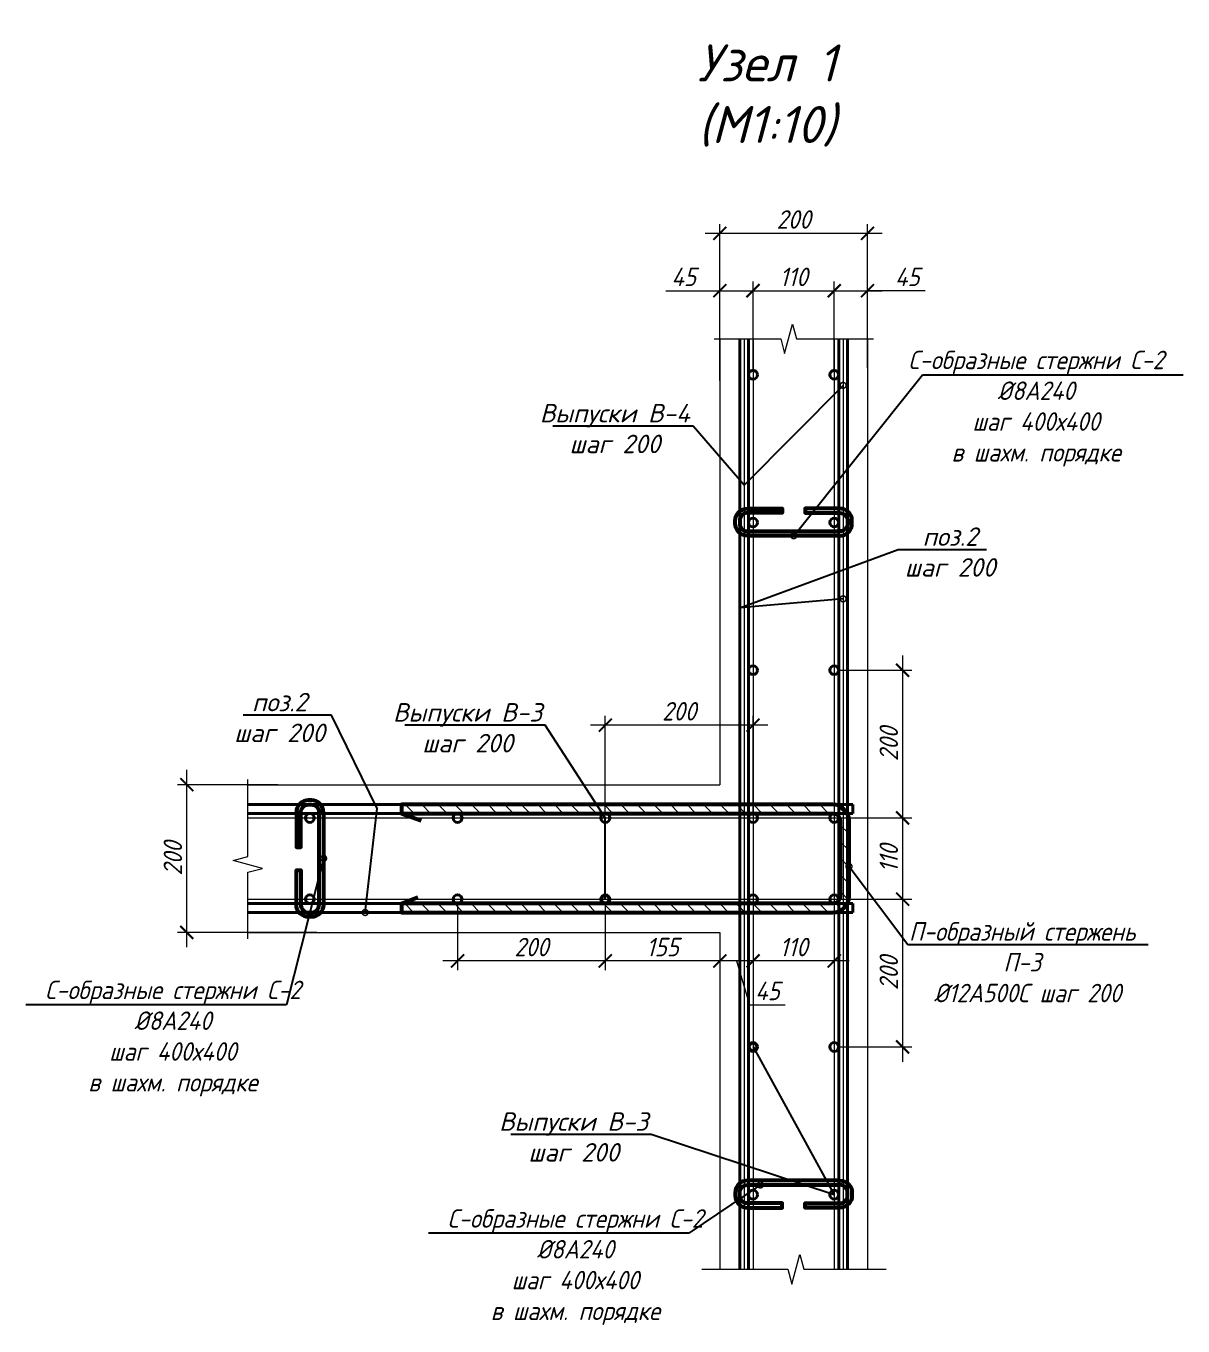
# Model space of a CAD drawing. Header units: millimetres. Extents: x 504091 to 2165846, y 135022 to 442887.
# Drawn here: x 1164931 to 1166498, y 222947 to 224707 of the extents above; entities that cross this region are included whole.
import ezdxf
from ezdxf import colors
from ezdxf.entities.mleader import LeaderData, LeaderLine
from ezdxf.math import Vec2, Vec3

# ---------------------------------------------------------------- set-up
doc = ezdxf.new("R2010")
doc.units = ezdxf.units.MM
doc.layers.get('Defpoints').update_dxf_attribs({"color": 255})
doc.layers.add('!Defpoints', color=255, linetype='Continuous', lineweight=5, plot=False)
doc.layers.add('PDF _Геометрия', color=7, linetype='Continuous')
doc.layers.add('SGRAND', color=7, linetype='Continuous')
for name, color, linetype, lineweight in [('Арматура 12', 26, 'Continuous', 50), ('Монолит тонкий', 204, 'Continuous', 9), ('Размер', 7, 'Continuous', 13), ('Размеры КР', 164, 'Continuous', 9)]:
    doc.layers.add(name, color=color, linetype=linetype, lineweight=lineweight)
doc.styles.add('GOST 2.304_new', font='isocpeur.ttf', dxfattribs={"width": 0.9, "oblique": 15})
doc.dimstyles.new('SPDS 1_10', dxfattribs={"dimscale": 10, "dimtxt": 2.5, "dimasz": 1.77, "dimexe": 1.25, "dimexo": 0.625, "dimtad": 1, "dimdec": 0, "dimrnd": 0.001, "dimtxsty": 'GOST 2.304_new', "dimblk": 'ARCHTICK', "dimcen": 2.5, "dimdle": 2, "dimclrt": 256, "dimadec": 0, "dimazin": 2, "dimtfac": 0.75, "dimtdec": 0, "dimtmove": 1, "dimatfit": 3, "dimfxl": 0, "dimtolj": 1, "dimlwd": 9, "dimlwe": 9, "dimarcsym": 0})

# ---------------------------------------------------------------- blocks, each defined once
blk = doc.blocks.new('_ArchTick')
at = {"color": 0, "linetype": 'ByBlock', "const_width": 0.15}
blk.add_lwpolyline([(-0.5, -0.5), (0.5, 0.5)], dxfattribs=at)
blk = doc.blocks.new('*D2374')
at = {"layer": 'Defpoints', "color": 0, "lineweight": 20, "transparency": 16777216}
for p in [(1165915.6, 224348.5), (1165915.6, 224234.7), (1165870.6, 224220.9)]:
    blk.add_point(p, dxfattribs=at)
at = {"layer": 'Размеры КР', "color": 0, "lineweight": 9, "transparency": 16777216}
for p, q in [((1165870.6, 224227.1), (1165870.6, 224361)), ((1165915.6, 224240.9), (1165915.6, 224361)), ((1165797.4, 224348.5), (1165870.6, 224348.5)), ((1165850.6, 224348.5), (1165935.6, 224348.5))]:
    blk.add_line(p, q, dxfattribs=at)
at = {"layer": 'Размеры КР', "color": 0, "lineweight": 9, "transparency": 16777216, "xscale": 17.7, "yscale": 17.7, "zscale": 17.7, "rotation": 180}
blk.add_blockref('_ArchTick', (1165870.6, 224348.5), dxfattribs=at)
at = {"layer": 'Размеры КР', "color": 0, "lineweight": 9, "transparency": 16777216, "xscale": 17.7, "yscale": 17.7, "zscale": 17.7}
blk.add_blockref('_ArchTick', (1165915.6, 224348.5), dxfattribs=at)
at = {"layer": 'Размеры КР', "lineweight": 20, "transparency": 16777216, "insert": (1165821.7, 224367.2), "char_height": 25, "attachment_point": 5, "style": 'GOST 2.304_new'}
blk.add_mtext('\\A1;45', dxfattribs=at)
blk = doc.blocks.new('*D2375')
at = {"layer": 'Defpoints', "color": 0, "lineweight": 20, "transparency": 16777216}
for p in [(1166025.6, 224348.5), (1165915.6, 224234.7), (1166025.6, 224234.7)]:
    blk.add_point(p, dxfattribs=at)
at = {"layer": 'Размеры КР', "color": 0, "lineweight": 9, "transparency": 16777216}
for p, q in [((1165915.6, 224240.9), (1165915.6, 224361)), ((1166025.6, 224240.9), (1166025.6, 224361)), ((1165895.6, 224348.5), (1166045.6, 224348.5))]:
    blk.add_line(p, q, dxfattribs=at)
at = {"layer": 'Размеры КР', "color": 0, "lineweight": 9, "transparency": 16777216, "xscale": 17.7, "yscale": 17.7, "zscale": 17.7, "rotation": 180}
blk.add_blockref('_ArchTick', (1165915.6, 224348.5), dxfattribs=at)
at = {"layer": 'Размеры КР', "color": 0, "lineweight": 9, "transparency": 16777216, "xscale": 17.7, "yscale": 17.7, "zscale": 17.7}
blk.add_blockref('_ArchTick', (1166025.6, 224348.5), dxfattribs=at)
at = {"layer": 'Размеры КР', "lineweight": 20, "transparency": 16777216, "insert": (1165970.6, 224367.2), "char_height": 25, "attachment_point": 5, "style": 'GOST 2.304_new'}
blk.add_mtext('\\A1;110', dxfattribs=at)
blk = doc.blocks.new('*D2376')
at = {"layer": 'Defpoints', "color": 0, "lineweight": 20, "transparency": 16777216}
for p in [(1166070.6, 224348.5), (1166025.6, 224234.7), (1166070.6, 224237.7)]:
    blk.add_point(p, dxfattribs=at)
at = {"layer": 'Размеры КР', "color": 0, "lineweight": 9, "transparency": 16777216}
for p, q in [((1166025.6, 224240.9), (1166025.6, 224361)), ((1166070.6, 224244), (1166070.6, 224361)), ((1166005.6, 224348.5), (1166090.6, 224348.5)), ((1166148.6, 224348.5), (1166070.6, 224348.5))]:
    blk.add_line(p, q, dxfattribs=at)
at = {"layer": 'Размеры КР', "color": 0, "lineweight": 9, "transparency": 16777216, "xscale": 17.7, "yscale": 17.7, "zscale": 17.7, "rotation": 180}
blk.add_blockref('_ArchTick', (1166025.6, 224348.5), dxfattribs=at)
at = {"layer": 'Размеры КР', "color": 0, "lineweight": 9, "transparency": 16777216, "xscale": 17.7, "yscale": 17.7, "zscale": 17.7}
blk.add_blockref('_ArchTick', (1166070.6, 224348.5), dxfattribs=at)
at = {"layer": 'Размеры КР', "lineweight": 20, "transparency": 16777216, "insert": (1166124.4, 224367.2), "char_height": 25, "attachment_point": 5, "style": 'GOST 2.304_new'}
blk.add_mtext('\\A1;45', dxfattribs=at)
blk = doc.blocks.new('*D2377')
at = {"layer": 'Defpoints', "color": 0, "lineweight": 20, "transparency": 16777216}
for p in [(1166070.6, 224426.2), (1165870.6, 224255.5), (1166070.6, 224239.6)]:
    blk.add_point(p, dxfattribs=at)
at = {"layer": 'Размеры КР', "color": 0, "lineweight": 9, "transparency": 16777216}
for p, q in [((1165850.6, 224426.2), (1166090.6, 224426.2)), ((1165870.6, 224261.7), (1165870.6, 224438.7)), ((1166070.6, 224245.9), (1166070.6, 224438.7))]:
    blk.add_line(p, q, dxfattribs=at)
at = {"layer": 'Размеры КР', "color": 0, "lineweight": 9, "transparency": 16777216, "xscale": 17.7, "yscale": 17.7, "zscale": 17.7, "rotation": 180}
blk.add_blockref('_ArchTick', (1165870.6, 224426.2), dxfattribs=at)
at = {"layer": 'Размеры КР', "color": 0, "lineweight": 9, "transparency": 16777216, "xscale": 17.7, "yscale": 17.7, "zscale": 17.7}
blk.add_blockref('_ArchTick', (1166070.6, 224426.2), dxfattribs=at)
at = {"layer": 'Размеры КР', "lineweight": 20, "transparency": 16777216, "insert": (1165970.6, 224444.9), "char_height": 25, "attachment_point": 5, "style": 'GOST 2.304_new'}
blk.add_mtext('\\A1;200', dxfattribs=at)
blk = doc.blocks.new('*D2378')
at = {"layer": 'Defpoints', "color": 0, "lineweight": 20, "transparency": 16777216}
for p in [(1166025.6, 223834.7), (1166025.6, 223634.7), (1166118.1, 223634.7)]:
    blk.add_point(p, dxfattribs=at)
at = {"layer": 'Размеры КР', "color": 0, "lineweight": 9, "transparency": 16777216}
for p, q in [((1166118.1, 223854.7), (1166118.1, 223614.7)), ((1166031.8, 223834.7), (1166130.6, 223834.7)), ((1166031.8, 223634.7), (1166130.6, 223634.7))]:
    blk.add_line(p, q, dxfattribs=at)
at = {"layer": 'Размеры КР', "color": 0, "lineweight": 9, "transparency": 16777216, "xscale": 17.7, "yscale": 17.7, "zscale": 17.7}
for p, rotation in [((1166118.1, 223834.7), 90), ((1166118.1, 223634.7), 270)]:
    blk.add_blockref('_ArchTick', p, dxfattribs=dict(at, rotation=rotation))
at = {"layer": 'Размеры КР', "lineweight": 20, "transparency": 16777216, "insert": (1166099.4, 223734.7), "char_height": 25, "attachment_point": 5, "rotation": 90, "style": 'GOST 2.304_new'}
blk.add_mtext('\\A1;200', dxfattribs=at)
blk = doc.blocks.new('*D2379')
at = {"layer": 'Defpoints', "color": 0, "lineweight": 20, "transparency": 16777216}
for p in [(1166025.6, 223634.7), (1166025.6, 223524.7), (1166118.1, 223524.7)]:
    blk.add_point(p, dxfattribs=at)
at = {"layer": 'Размеры КР', "color": 0, "lineweight": 9, "transparency": 16777216}
for p, q in [((1166118.1, 223654.7), (1166118.1, 223504.7)), ((1166031.8, 223634.7), (1166130.6, 223634.7)), ((1166031.8, 223524.7), (1166130.6, 223524.7))]:
    blk.add_line(p, q, dxfattribs=at)
at = {"layer": 'Размеры КР', "color": 0, "lineweight": 9, "transparency": 16777216, "xscale": 17.7, "yscale": 17.7, "zscale": 17.7}
for p, rotation in [((1166118.1, 223634.7), 90), ((1166118.1, 223524.7), 270)]:
    blk.add_blockref('_ArchTick', p, dxfattribs=dict(at, rotation=rotation))
at = {"layer": 'Размеры КР', "lineweight": 20, "transparency": 16777216, "insert": (1166099.4, 223579.7), "char_height": 25, "attachment_point": 5, "rotation": 90, "style": 'GOST 2.304_new'}
blk.add_mtext('\\A1;110', dxfattribs=at)
blk = doc.blocks.new('*D2380')
at = {"layer": 'Defpoints', "color": 0, "lineweight": 20, "transparency": 16777216}
for p in [(1166025.6, 223524.7), (1166025.6, 223324.7), (1166118.1, 223324.7)]:
    blk.add_point(p, dxfattribs=at)
at = {"layer": 'Размеры КР', "color": 0, "lineweight": 9, "transparency": 16777216}
for p, q in [((1166118.1, 223544.7), (1166118.1, 223304.7)), ((1166031.8, 223524.7), (1166130.6, 223524.7)), ((1166031.8, 223324.7), (1166130.6, 223324.7))]:
    blk.add_line(p, q, dxfattribs=at)
at = {"layer": 'Размеры КР', "color": 0, "lineweight": 9, "transparency": 16777216, "xscale": 17.7, "yscale": 17.7, "zscale": 17.7}
for p, rotation in [((1166118.1, 223524.7), 90), ((1166118.1, 223324.7), 270)]:
    blk.add_blockref('_ArchTick', p, dxfattribs=dict(at, rotation=rotation))
at = {"layer": 'Размеры КР', "lineweight": 20, "transparency": 16777216, "insert": (1166099.4, 223424.7), "char_height": 25, "attachment_point": 5, "rotation": 90, "style": 'GOST 2.304_new'}
blk.add_mtext('\\A1;200', dxfattribs=at)
blk = doc.blocks.new('*D2381')
at = {"layer": 'Defpoints', "color": 0, "lineweight": 20, "transparency": 16777216}
for p in [(1165915.6, 223524.7), (1166025.6, 223524.7), (1165915.6, 223441.1)]:
    blk.add_point(p, dxfattribs=at)
at = {"layer": 'Размеры КР', "color": 0, "lineweight": 9, "transparency": 16777216}
for p, q in [((1165915.6, 223518.4), (1165915.6, 223428.6)), ((1166025.6, 223518.4), (1166025.6, 223428.6)), ((1166045.6, 223441.1), (1165895.6, 223441.1))]:
    blk.add_line(p, q, dxfattribs=at)
at = {"layer": 'Размеры КР', "color": 0, "lineweight": 9, "transparency": 16777216, "xscale": 17.7, "yscale": 17.7, "zscale": 17.7, "rotation": 180}
blk.add_blockref('_ArchTick', (1165915.6, 223441.1), dxfattribs=at)
at = {"layer": 'Размеры КР', "color": 0, "lineweight": 9, "transparency": 16777216, "xscale": 17.7, "yscale": 17.7, "zscale": 17.7}
blk.add_blockref('_ArchTick', (1166025.6, 223441.1), dxfattribs=at)
at = {"layer": 'Размеры КР', "lineweight": 20, "transparency": 16777216, "insert": (1165970.6, 223459.9), "char_height": 25, "attachment_point": 5, "style": 'GOST 2.304_new'}
blk.add_mtext('\\A1;110', dxfattribs=at)
blk = doc.blocks.new('*D2382')
at = {"layer": 'Defpoints', "color": 0, "lineweight": 20, "transparency": 16777216}
for p in [(1165915.6, 223524.7), (1165870.6, 223479.7), (1165870.6, 223441.1)]:
    blk.add_point(p, dxfattribs=at)
at = {"layer": 'Размеры КР', "color": 0, "lineweight": 9, "transparency": 16777216}
for p, q in [((1165915.6, 223518.4), (1165915.6, 223428.6)), ((1165870.6, 223473.4), (1165870.6, 223428.6)), ((1165935.6, 223441.1), (1165850.6, 223441.1)), ((1165893.1, 223441.1), (1165910.9, 223381.7)), ((1165910.9, 223381.7), (1165959.3, 223381.7))]:
    blk.add_line(p, q, dxfattribs=at)
at = {"layer": 'Размеры КР', "color": 0, "lineweight": 9, "transparency": 16777216, "xscale": 17.7, "yscale": 17.7, "zscale": 17.7, "rotation": 180}
blk.add_blockref('_ArchTick', (1165870.6, 223441.1), dxfattribs=at)
at = {"layer": 'Размеры КР', "color": 0, "lineweight": 9, "transparency": 16777216, "xscale": 17.7, "yscale": 17.7, "zscale": 17.7}
blk.add_blockref('_ArchTick', (1165915.6, 223441.1), dxfattribs=at)
at = {"layer": 'Размеры КР', "lineweight": 20, "transparency": 16777216, "insert": (1165935.1, 223400.5), "char_height": 25, "attachment_point": 5, "style": 'GOST 2.304_new'}
blk.add_mtext('\\A1;45', dxfattribs=at)
blk = doc.blocks.new('*D2383')
at = {"layer": 'Defpoints', "color": 0, "lineweight": 20, "transparency": 16777216}
for p in [(1165715.6, 223524.7), (1165870.6, 223479.7), (1165715.6, 223441.1)]:
    blk.add_point(p, dxfattribs=at)
at = {"layer": 'Размеры КР', "color": 0, "lineweight": 9, "transparency": 16777216}
for p, q in [((1165715.6, 223518.4), (1165715.6, 223428.6)), ((1165870.6, 223473.4), (1165870.6, 223428.6)), ((1165890.6, 223441.1), (1165695.6, 223441.1))]:
    blk.add_line(p, q, dxfattribs=at)
at = {"layer": 'Размеры КР', "color": 0, "lineweight": 9, "transparency": 16777216, "xscale": 17.7, "yscale": 17.7, "zscale": 17.7, "rotation": 180}
blk.add_blockref('_ArchTick', (1165715.6, 223441.1), dxfattribs=at)
at = {"layer": 'Размеры КР', "color": 0, "lineweight": 9, "transparency": 16777216, "xscale": 17.7, "yscale": 17.7, "zscale": 17.7}
blk.add_blockref('_ArchTick', (1165870.6, 223441.1), dxfattribs=at)
at = {"layer": 'Размеры КР', "lineweight": 20, "transparency": 16777216, "insert": (1165793.1, 223459.9), "char_height": 25, "attachment_point": 5, "style": 'GOST 2.304_new'}
blk.add_mtext('\\A1;155', dxfattribs=at)
blk = doc.blocks.new('*D2384')
at = {"layer": 'Defpoints', "color": 0, "lineweight": 20, "transparency": 16777216}
for p in [(1165515.6, 223524.7), (1165715.6, 223524.7), (1165515.6, 223441.1)]:
    blk.add_point(p, dxfattribs=at)
at = {"layer": 'Размеры КР', "color": 0, "lineweight": 9, "transparency": 16777216}
for p, q in [((1165515.6, 223518.4), (1165515.6, 223428.6)), ((1165715.6, 223518.4), (1165715.6, 223428.6)), ((1165735.6, 223441.1), (1165495.6, 223441.1))]:
    blk.add_line(p, q, dxfattribs=at)
at = {"layer": 'Размеры КР', "color": 0, "lineweight": 9, "transparency": 16777216, "xscale": 17.7, "yscale": 17.7, "zscale": 17.7, "rotation": 180}
blk.add_blockref('_ArchTick', (1165515.6, 223441.1), dxfattribs=at)
at = {"layer": 'Размеры КР', "color": 0, "lineweight": 9, "transparency": 16777216, "xscale": 17.7, "yscale": 17.7, "zscale": 17.7}
blk.add_blockref('_ArchTick', (1165715.6, 223441.1), dxfattribs=at)
at = {"layer": 'Размеры КР', "lineweight": 20, "transparency": 16777216, "insert": (1165615.6, 223459.9), "char_height": 25, "attachment_point": 5, "style": 'GOST 2.304_new'}
blk.add_mtext('\\A1;200', dxfattribs=at)
blk = doc.blocks.new('*D2385')
at = {"layer": 'Defpoints', "color": 0, "lineweight": 20, "transparency": 16777216}
for p in [(1165715.6, 223760.3), (1165715.6, 223634.7), (1165915.6, 223634.7)]:
    blk.add_point(p, dxfattribs=at)
at = {"layer": 'Размеры КР', "color": 0, "lineweight": 9, "transparency": 16777216}
for p, q in [((1165935.6, 223760.3), (1165695.6, 223760.3)), ((1165715.6, 223640.9), (1165715.6, 223772.8)), ((1165915.6, 223640.9), (1165915.6, 223772.8))]:
    blk.add_line(p, q, dxfattribs=at)
at = {"layer": 'Размеры КР', "color": 0, "lineweight": 9, "transparency": 16777216, "xscale": 17.7, "yscale": 17.7, "zscale": 17.7, "rotation": 180}
blk.add_blockref('_ArchTick', (1165715.6, 223760.3), dxfattribs=at)
at = {"layer": 'Размеры КР', "color": 0, "lineweight": 9, "transparency": 16777216, "xscale": 17.7, "yscale": 17.7, "zscale": 17.7}
blk.add_blockref('_ArchTick', (1165915.6, 223760.3), dxfattribs=at)
at = {"layer": 'Размеры КР', "lineweight": 20, "transparency": 16777216, "insert": (1165815.6, 223779.1), "char_height": 25, "attachment_point": 5, "style": 'GOST 2.304_new'}
blk.add_mtext('\\A1;200', dxfattribs=at)
blk = doc.blocks.new('_DotSmall')
at = {"color": 0, "linetype": 'ByBlock', "lineweight": 35, "const_width": 0.5}
blk.add_lwpolyline([(-0.0625, 0, 1), (0.0625, 0, 1)], format="xyb", close=True, dxfattribs=at)
blk = doc.blocks.new('*D2373')
at = {"layer": 'Defpoints', "color": 0, "lineweight": 20, "transparency": 16777216}
for p in [(1165148.9, 223679.7), (1165278.7, 223679.7), (1165331.3, 223479.7)]:
    blk.add_point(p, dxfattribs=at)
at = {"layer": 'Размеры КР', "color": 0, "lineweight": 9, "transparency": 16777216}
for p, q in [((1165148.9, 223459.7), (1165148.9, 223699.7)), ((1165272.4, 223679.7), (1165136.4, 223679.7)), ((1165325.1, 223479.7), (1165136.4, 223479.7))]:
    blk.add_line(p, q, dxfattribs=at)
at = {"layer": 'Размеры КР', "color": 0, "lineweight": 9, "transparency": 16777216, "xscale": 17.7, "yscale": 17.7, "zscale": 17.7}
for p, rotation in [((1165148.9, 223679.7), 90), ((1165148.9, 223479.7), 270)]:
    blk.add_blockref('_ArchTick', p, dxfattribs=dict(at, rotation=rotation))
at = {"layer": 'Размеры КР', "lineweight": 20, "transparency": 16777216, "insert": (1165130.1, 223579.7), "char_height": 25, "attachment_point": 5, "rotation": 90, "style": 'GOST 2.304_new'}
blk.add_mtext('\\A1;200', dxfattribs=at)

msp = doc.modelspace()

# ---------------------------------------------------------------- hatches: boundary and pattern name
at = {"layer": 'SGRAND', "lineweight": 20}
h = msp.add_hatch(dxfattribs=at)
h.set_pattern_fill('ANSI31', color=256, scale=5, angle=90)
h.set_pattern_definition([(135, (1404476.866, -678953.125), (-11.22532015, -11.22532015), [])])
edge = h.paths.add_edge_path()
edge.add_arc((1166023.6766, 223528.5865), 9.9, 270, 360, ccw=False)
edge.add_line((1166023.6766, 223518.6865), (1165439.4745, 223518.6865))
edge.add_line((1165439.4745, 223518.6865), (1165439.4745, 223506.6865))
edge.add_line((1165439.4745, 223506.6865), (1166023.6766, 223506.6865))
edge.add_arc((1166023.6766, 223528.5865), 21.9, 270, 360)
edge.add_line((1166045.5766, 223528.5865), (1166045.5766, 223630.8542))
edge.add_arc((1166023.6766, 223630.8542), 21.9, 360, 450)
edge.add_line((1166023.6766, 223652.7542), (1165439.4745, 223652.7542))
edge.add_line((1165439.4745, 223652.7542), (1165439.4745, 223640.7542))
edge.add_line((1165439.4745, 223640.7542), (1166023.6766, 223640.7542))
edge.add_arc((1166023.6766, 223630.8542), 9.9, 360, 450, ccw=False)
edge.add_line((1166033.5766, 223630.8542), (1166033.5766, 223528.5865))

# ---------------------------------------------------------------- linework, layer by layer
at = {"layer": '!Defpoints', "lineweight": 15, "ltscale": 100}
for p, q in [((1165903.5585, 224283.4177), (1165903.5585, 223023.6687)), ((1165915.5585, 224283.4177), (1165915.5585, 223023.6687)), ((1166025.5585, 224283.4177), (1166025.5585, 223023.6687)), ((1166037.5585, 224283.4177), (1166037.5585, 223023.6687)), ((1165231.5537, 223634.6865), (1166050.5585, 223634.6865)), ((1165231.5537, 223524.6865), (1166050.5585, 223524.6865))]:
    msp.add_line(p, q, dxfattribs=at)
at = {"layer": 'PDF _Геометрия', "lineweight": 9}
for points in [[(1165862.8298, 224283.4177), (1165953.1099, 224283.4177), (1165958.3997, 224263.3165), (1165969.1909, 224303.3073), (1165974.4806, 224283.4177), (1166078.5456, 224283.4177)], [(1165231.5537, 223470.9089), (1165231.5537, 223561.189), (1165251.6549, 223566.4788), (1165211.6641, 223577.27), (1165231.5537, 223582.5598), (1165231.5537, 223686.6247)], [(1165846.2685, 223023.6687), (1165962.883, 223023.6687), (1165968.1728, 223003.5675), (1165978.964, 223043.5583), (1165984.2538, 223023.6687), (1166095.876, 223023.6687)]]:
    msp.add_lwpolyline(points, dxfattribs=at)
at = {"layer": 'Арматура 12', "lineweight": 53, "ltscale": 20}
for p, q in [((1165910.0585, 224022.7639), (1166031.5585, 224022.7639)), ((1166031.5585, 224016.7639), (1165910.0585, 224016.7639)), ((1165328.1178, 223519.1865), (1165328.1178, 223640.6865)), ((1165334.1178, 223640.6865), (1165334.1178, 223519.1865)), ((1165439.4745, 223640.7542), (1165466.4698, 223631.248)), ((1165439.4745, 223518.6865), (1165461.9529, 223527.4468)), ((1166031.5585, 223143.8366), (1165910.0585, 223143.8366)), ((1165910.0585, 223137.8366), (1166031.5585, 223137.8366))]:
    msp.add_line(p, q, dxfattribs=at)
for points in [[(1165909.8146, 224016.7639), (1165908.0585, 224016.7639, -0.414213562), (1165891.5585, 224033.2639), (1165891.5585, 224037.1092, -0.414213562), (1165908.0585, 224053.6092), (1165954.9884, 224053.6092), (1165954.9884, 224047.6092), (1165908.0585, 224047.6092, 0.414213562), (1165897.5585, 224037.1092), (1165897.5585, 224033.2639, 0.414213562), (1165908.0585, 224022.7639), (1165909.8146, 224022.7639)], [(1166031.3024, 224016.7639), (1166033.0585, 224016.7639, 0.414213562), (1166049.5585, 224033.2639), (1166049.5585, 224037.1092, 0.414213562), (1166033.0585, 224053.6092), (1165986.1286, 224053.6092), (1165986.1286, 224047.6092), (1166033.0585, 224047.6092, -0.414213562), (1166043.5585, 224037.1092), (1166043.5585, 224033.2639, -0.414213562), (1166033.0585, 224022.7639), (1166031.3024, 224022.7639)], [(1165334.1178, 223640.4303), (1165334.1178, 223642.1865, 0.414213562), (1165317.6178, 223658.6865), (1165313.7725, 223658.6865, 0.414213562), (1165297.2725, 223642.1865), (1165297.2725, 223595.2566), (1165303.2725, 223595.2566), (1165303.2725, 223642.1865, -0.414213562), (1165313.7725, 223652.6865), (1165317.6178, 223652.6865, -0.414213562), (1165328.1178, 223642.1865), (1165328.1178, 223640.4303)], [(1165334.1178, 223518.9426), (1165334.1178, 223517.1865, -0.414213562), (1165317.6178, 223500.6865), (1165313.7725, 223500.6865, -0.414213562), (1165297.2725, 223517.1865), (1165297.2725, 223564.1164), (1165303.2725, 223564.1164), (1165303.2725, 223517.1865, 0.414213562), (1165313.7725, 223506.6865), (1165317.6178, 223506.6865, 0.414213562), (1165328.1178, 223517.1865), (1165328.1178, 223518.9426)], [(1165909.8146, 223143.8366), (1165908.0585, 223143.8366, 0.414213562), (1165891.5585, 223127.3366), (1165891.5585, 223123.4913, 0.414213562), (1165908.0585, 223106.9913), (1165954.9884, 223106.9913), (1165954.9884, 223112.9913), (1165908.0585, 223112.9913, -0.414213562), (1165897.5585, 223123.4913), (1165897.5585, 223127.3366, -0.414213562), (1165908.0585, 223137.8366), (1165909.8146, 223137.8366)], [(1166031.3024, 223143.8366), (1166033.0585, 223143.8366, -0.414213562), (1166049.5585, 223127.3366), (1166049.5585, 223123.4913, -0.414213562), (1166033.0585, 223106.9913), (1165986.1286, 223106.9913), (1165986.1286, 223112.9913), (1166033.0585, 223112.9913, 0.414213562), (1166043.5585, 223123.4913), (1166043.5585, 223127.3366, 0.414213562), (1166033.0585, 223137.8366), (1166031.3024, 223137.8366)]]:
    msp.add_lwpolyline(points, format="xyb", dxfattribs=at)
msp.add_lwpolyline([(1166033.5766, 223528.5865, -0.414213562), (1166023.6766, 223518.6865), (1165439.4745, 223518.6865), (1165439.4745, 223506.6865), (1166023.6766, 223506.6865, 0.414213562), (1166045.5766, 223528.5865), (1166045.5766, 223630.8542, 0.414213562), (1166023.6766, 223652.7542), (1165439.4745, 223652.7542), (1165439.4745, 223640.7542), (1166023.6766, 223640.7542, -0.414213562), (1166033.5766, 223630.8542)], format="xyb", close=True, dxfattribs=at)
at = {"layer": 'Монолит тонкий', "lineweight": 15, "ltscale": 100}
for p, q in [((1165870.5585, 224283.4177), (1165870.5585, 223679.6865)), ((1166070.5585, 224283.4177), (1166070.5585, 223023.6687)), ((1165231.5537, 223679.6865), (1165870.5585, 223679.6865)), ((1165231.5537, 223479.6865), (1165870.5585, 223479.6865)), ((1165870.5585, 223479.6865), (1165870.5585, 223023.6687))]:
    msp.add_line(p, q, dxfattribs=at)
at = {"layer": 'Размеры КР', "lineweight": 40}
for p, q in [((1165897.5585, 224283.4177), (1165897.5585, 223023.6687)), ((1165909.5585, 224283.4177), (1165909.5585, 223023.6687)), ((1166031.5585, 224283.4177), (1166031.5585, 223023.6687)), ((1166043.5585, 224283.4177), (1166043.5585, 223023.6687)), ((1165231.5537, 223652.6865), (1166050.5585, 223652.6865)), ((1166050.5585, 223640.6865), (1166050.5585, 223652.6865)), ((1165231.5537, 223640.6865), (1166050.5585, 223640.6865)), ((1165231.5537, 223518.6865), (1166050.5585, 223518.6865)), ((1166050.5585, 223506.6865), (1166050.5585, 223518.6865)), ((1165231.5537, 223506.6865), (1166050.5585, 223506.6865))]:
    msp.add_line(p, q, dxfattribs=at)
for centre in [(1165915.5585, 224234.6865), (1166025.5585, 224234.6865), (1165915.5585, 224034.6865), (1166025.5585, 224034.6865), (1165915.5585, 223834.6865), (1166025.5585, 223834.6865), (1165315.5585, 223634.6865), (1165515.5585, 223634.6865), (1165715.5585, 223634.6865), (1165915.5585, 223634.6865), (1166025.5585, 223634.6865), (1165315.5585, 223524.6865), (1165515.5585, 223524.6865), (1165715.5585, 223524.6865), (1165915.5585, 223524.6865), (1166025.5585, 223524.6865), (1165915.5585, 223324.6865), (1166025.5585, 223324.6865), (1165915.5585, 223124.6865), (1166025.5585, 223124.6865)]:
    msp.add_circle(centre, 6, dxfattribs=at)

# ---------------------------------------------------------------- texts
at = {"layer": 'Размер', "ltscale": 20, "insert": (1165934.4525, 224681.8226), "char_height": 50, "width": 511.854399, "attachment_point": 2, "style": 'GOST 2.304_new', "bg_fill": 2}
msp.add_mtext('\\A1;{\\W1;Узел 1\\P(М1:10)}', dxfattribs=at)

# ---------------------------------------------------------------- dimensions: what is measured, and where the dimension line sits
at = {"layer": 'Размеры КР', "lineweight": 20}
for base, p1, p2, picture, middle in [((1166070.5585, 224426.164), (1165870.5585, 224255.4961), (1166070.5585, 224239.6457), '*D2377', (1165970.5585, 224444.914)), ((1166025.5585, 224348.4799), (1165915.5585, 224234.6865), (1166025.5585, 224234.6865), '*D2375', (1165970.5585, 224367.2299)), ((1165715.5585, 223760.3459), (1165915.5585, 223634.6865), (1165715.5585, 223634.6865), '*D2385', (1165815.5585, 223779.0959)), ((1165515.5585, 223441.1241), (1165715.5585, 223524.6865), (1165515.5585, 223524.6865), '*D2384', (1165615.5585, 223459.8741)), ((1165715.5585, 223441.1241), (1165870.5585, 223479.6865), (1165715.5585, 223524.6865), '*D2383', (1165793.0585, 223459.8741)), ((1165870.5585, 223441.1241), (1165915.5585, 223524.6865), (1165870.5585, 223479.6865), '*D2382', (1165917.121, 223400.4991)), ((1165915.5585, 223441.1241), (1166025.5585, 223524.6865), (1165915.5585, 223524.6865), '*D2381', (1165970.5585, 223459.8741))]:
    dim = msp.add_linear_dim(base=base, p1=p1, p2=p2, dimstyle='SPDS 1_10', dxfattribs=at)
    dim.commit()
    dim.dimension.update_dxf_attribs({"geometry": picture, "text_midpoint": middle})
for base, p1, p2, picture, middle in [((1165915.5585, 224348.4799), (1165870.5585, 224220.8562), (1165915.5585, 224234.6865), '*D2374', (1165821.6611, 224320.5424)), ((1166070.5585, 224348.4799), (1166025.5585, 224234.6865), (1166070.5585, 224237.7023), '*D2376', (1166124.3981, 224337.3292))]:
    dim = msp.add_linear_dim(base=base, p1=p1, p2=p2, dimstyle='SPDS 1_10', dxfattribs=at)
    dim.commit()
    dim.dimension.update_dxf_attribs({"geometry": picture, "text_midpoint": middle, "dimtype": 160})
for base, p1, p2, picture, middle in [((1166118.137, 223634.6865), (1166025.5585, 223834.6865), (1166025.5585, 223634.6865), '*D2378', (1166099.387, 223734.6865)), ((1165148.8859, 223679.6865), (1165331.343, 223479.6865), (1165278.69, 223679.6865), '*D2373', (1165130.1359, 223579.6865)), ((1166118.137, 223524.6865), (1166025.5585, 223634.6865), (1166025.5585, 223524.6865), '*D2379', (1166099.387, 223579.6865)), ((1166118.137, 223324.6865), (1166025.5585, 223524.6865), (1166025.5585, 223324.6865), '*D2380', (1166099.387, 223424.6865))]:
    dim = msp.add_linear_dim(base=base, p1=p1, p2=p2, angle=90, dimstyle='SPDS 1_10', dxfattribs=at)
    dim.commit()
    dim.dimension.update_dxf_attribs({"geometry": picture, "text_midpoint": middle})

# ---------------------------------------------------------------- leaders
at = {"layer": 'Размер', "ltscale": 20}
ml = msp.add_multileader_mtext('Standard', dxfattribs=at)
ml.set_content('\\A1;С-образные стержни С-2 %%C8А240\\Pшаг 400х400\\Pв шахм. порядке ', color=256, style='GOST 2.304_new')
ml.set_leader_properties()
ml.set_arrow_properties(name='DOTSMALL')
ml.build(insert=Vec2(0, 0))
ml.multileader.update_dxf_attribs({"text_left_attachment_type": 6, "text_right_attachment_type": 6, "dogleg_length": 3.2, "arrow_head_size": 16})
ctx = ml.context
ctx.base_point, ctx.char_height, ctx.arrow_head_size, ctx.landing_gap_size, ctx.plane_origin = Vec3(1166148.4282, 224234.7478), 25, 16, 0, Vec3(1164217.4059, 194208.4469)
ctx.left_attachment, ctx.right_attachment, ctx.text_align_type = 6, 6, 1
notes = []
notes.append((ctx, [(1, (1, 1, 0), (1166145.2282, 224234.7478), (1, 0), 3.2, [(1, [(1165970.8085, 224016.7639)], 0, [])])]))
ctx.mtext.insert, ctx.mtext.width, ctx.mtext.defined_height, ctx.mtext.alignment, ctx.mtext.flow_direction = Vec3(1166298.8994, 224267.2478), 345.885042, 57.9167, 2, 5
ml = msp.add_multileader_mtext('Standard', dxfattribs=at)
ml.set_content('\\A1;{\\W1;Выпуски В-4\\Pшаг 200}', color=256, style='GOST 2.304_new')
ml.set_leader_properties()
ml.set_arrow_properties(name='DOTSMALL')
ml.build(insert=Vec2(0, 0))
ml.multileader.update_dxf_attribs({"text_left_attachment_type": 6, "text_right_attachment_type": 6, "dogleg_length": 3.2, "arrow_head_size": 16})
ctx = ml.context
ctx.base_point, ctx.char_height, ctx.arrow_head_size, ctx.landing_gap_size, ctx.plane_origin = Vec3(1165625.5783, 224165.1952), 25, 16, 0, Vec3(1211364.8217, -66648.3155)
ctx.left_attachment, ctx.right_attachment, ctx.text_align_type = 6, 6, 1
notes.append((ctx, [(1, (1, 1, 0), (1165834.6758, 224165.1952), (-1, 0), 3.2, [(1, [(1166037.5585, 224220.3052), (1165903.5585, 224085.0125)], 0, [])])]))
ctx.mtext.insert, ctx.mtext.rotation, ctx.mtext.width, ctx.mtext.alignment, ctx.mtext.flow_direction = Vec3(1165728.527, 224195.1952), 6.283185307, 511.854399, 2, 5
ml = msp.add_multileader_mtext('Standard', dxfattribs=at)
ml.set_content('\\A1;{\\W1;поз.2\\Pшаг 200}', color=256, style='GOST 2.304_new')
ml.set_leader_properties()
ml.set_arrow_properties(name='DOTSMALL')
ml.build(insert=Vec2(0, 0))
ml.multileader.update_dxf_attribs({"text_left_attachment_type": 6, "text_right_attachment_type": 6, "dogleg_length": 3.2, "arrow_head_size": 16})
ctx = ml.context
ctx.base_point, ctx.char_height, ctx.arrow_head_size, ctx.landing_gap_size, ctx.plane_origin = Vec3(1166115.5192, 223998.058), 25, 16, 0, Vec3(1212278.4638, -67008.3253)
ctx.left_attachment, ctx.right_attachment, ctx.text_align_type = 6, 6, 1
notes.append((ctx, [(0, (1, 1, 0), (1166112.3192, 223998.058), (1, 0), 3.2, [(1, [(1166037.5585, 223931.2856), (1165897.5585, 223919.3033)], 0, [])])]))
ctx.mtext.insert, ctx.mtext.rotation, ctx.mtext.width, ctx.mtext.alignment, ctx.mtext.flow_direction = Vec3(1166182.4631, 224028.058), 6.283185307, 511.854399, 2, 5
ml = msp.add_multileader_mtext('Standard', dxfattribs=at)
ml.set_content('\\A1;{\\W1;поз.2\\Pшаг 200}', color=256, style='GOST 2.304_new')
ml.set_leader_properties()
ml.set_arrow_properties(name='DOTSMALL')
ml.build(insert=Vec2(0, 0))
ml.multileader.update_dxf_attribs({"text_left_attachment_type": 6, "text_right_attachment_type": 6, "dogleg_length": 3.2, "arrow_head_size": 16})
ctx = ml.context
ctx.base_point, ctx.char_height, ctx.arrow_head_size, ctx.landing_gap_size, ctx.plane_origin = Vec3(1165207.6134, 223774.045), 25, 16, 0, Vec3(1211370.5581, -67232.3383)
ctx.left_attachment, ctx.right_attachment, ctx.text_align_type = 6, 6, 1
notes.append((ctx, [(1, (1, 1, 0), (1165344.7013, 223774.045), (-1, 0), 3.2, [(1, [(1165390.4977, 223506.6865), (1165406.6076, 223647.6322)], 0, [])])]))
ctx.mtext.insert, ctx.mtext.rotation, ctx.mtext.width, ctx.mtext.alignment, ctx.mtext.flow_direction = Vec3(1165274.5574, 223804.045), 6.283185307, 511.854399, 2, 5
ml = msp.add_multileader_mtext('Standard', dxfattribs=at)
ml.set_content('\\A1;{\\W1;Выпуски В-3\\Pшаг 200}', color=256, style='GOST 2.304_new')
ml.set_leader_properties()
ml.set_arrow_properties(name='DOTSMALL')
ml.build(insert=Vec2(0, 0))
ml.multileader.update_dxf_attribs({"text_left_attachment_type": 6, "text_right_attachment_type": 6, "dogleg_length": 3.2, "arrow_head_size": 16})
ctx = ml.context
ctx.base_point, ctx.char_height, ctx.arrow_head_size, ctx.landing_gap_size, ctx.plane_origin = Vec3(1165427.4701, 223760.1249), 25, 16, 0, Vec3(1456356.3383, 269465.3471)
ctx.left_attachment, ctx.right_attachment, ctx.text_align_type = 6, 6, 1
notes.append((ctx, [(1, (1, 1, 0), (1165634.0675, 223760.1249), (-1, 0), 3.2, [(1, [(1165715.5585, 223524.6865), (1165715.5585, 223634.6865)], 0, [])])]))
ctx.mtext.insert, ctx.mtext.width, ctx.mtext.alignment, ctx.mtext.flow_direction = Vec3(1165529.1688, 223790.1249), 511.854399, 2, 5
ml = msp.add_multileader_mtext('Standard', dxfattribs=at)
ml.set_content('\\A1;С-образные стержни С-2 %%C8А240\\Pшаг 400х400\\Pв шахм. порядке ', color=256, style='GOST 2.304_new')
ml.set_leader_properties()
ml.set_arrow_properties(name='DOTSMALL')
ml.build(insert=Vec2(0, 0))
ml.multileader.update_dxf_attribs({"text_left_attachment_type": 6, "text_right_attachment_type": 6, "dogleg_length": 3.2, "arrow_head_size": 16})
ctx = ml.context
ctx.base_point, ctx.char_height, ctx.arrow_head_size, ctx.landing_gap_size, ctx.plane_origin = Vec3(1164979.616, 223381.9039), 25, 16, 0, Vec3(1162932.289, 193290.8963)
ctx.left_attachment, ctx.right_attachment, ctx.text_align_type = 6, 6, 1
notes.append((ctx, [(0, (1, 1, 0), (1165283.7583, 223381.9039), (-1, 0), 3.2, [(1, [(1165334.1178, 223579.9365)], 0, [])])]))
ctx.mtext.insert, ctx.mtext.width, ctx.mtext.defined_height, ctx.mtext.alignment, ctx.mtext.flow_direction = Vec3(1165130.0871, 223414.4039), 345.885042, 57.9167, 2, 5
ml = msp.add_multileader_mtext('Standard', dxfattribs=at)
ml.set_content('\\A1;П-образный стержень П-3\\P %%C12А500С шаг 200', color=256, style='GOST 2.304_new')
ml.set_leader_properties()
ml.set_arrow_properties(name='DOTSMALL')
ml.build(insert=Vec2(0, 0))
ml.multileader.update_dxf_attribs({"text_left_attachment_type": 6, "text_right_attachment_type": 6, "arrow_head_size": 16})
ctx = ml.context
ctx.base_point, ctx.char_height, ctx.arrow_head_size, ctx.landing_gap_size, ctx.plane_origin = Vec3(1166128.3799, 223463.5241), 25, 16, 0, Vec3(1178220.9778, 222089.1081)
ctx.left_attachment, ctx.right_attachment, ctx.text_align_type = 6, 6, 1
notes.append((ctx, [(1, (1, 1, 0), (1166125.1799, 223463.5241), (1, 0), 3.2, [(1, [(1166045.5766, 223568.9422)], 0, [])])]))
ctx.mtext.insert, ctx.mtext.width, ctx.mtext.alignment, ctx.mtext.flow_direction = Vec3(1166280.1267, 223493.5241), 319.103181, 2, 5
ml = msp.add_multileader_mtext('Standard', dxfattribs=at)
ml.set_content('\\A1;{\\W1;Выпуски В-3\\Pшаг 200}', color=256, style='GOST 2.304_new')
ml.set_leader_properties()
ml.set_arrow_properties(name='DOTSMALL')
ml.build(insert=Vec2(0, 0))
ml.multileader.update_dxf_attribs({"text_left_attachment_type": 6, "text_right_attachment_type": 6, "dogleg_length": 3.2, "arrow_head_size": 16})
ctx = ml.context
ctx.base_point, ctx.char_height, ctx.arrow_head_size, ctx.landing_gap_size, ctx.plane_origin = Vec3(1165571.1123, 223206.2016), 25, 16, 0, Vec3(1456561.9902, 177384.5022)
ctx.left_attachment, ctx.right_attachment, ctx.text_align_type = 6, 6, 1
notes.append((ctx, [(0, (1, 1, 0), (1165777.7098, 223206.2016), (-1, 0), 3.2, [(1, [(1165915.5585, 223324.6865), (1166025.5585, 223124.6865)], 0, [])])]))
ctx.mtext.insert, ctx.mtext.width, ctx.mtext.alignment, ctx.mtext.flow_direction = Vec3(1165672.811, 223236.2016), 511.854399, 2, 5
ml = msp.add_multileader_mtext('Standard', dxfattribs=at)
ml.set_content('\\A1;С-образные стержни С-2 %%C8А240\\Pшаг 400х400\\Pв шахм. порядке ', color=256, style='GOST 2.304_new')
ml.set_leader_properties()
ml.set_arrow_properties(name='DOTSMALL')
ml.build(insert=Vec2(0, 0))
ml.multileader.update_dxf_attribs({"text_left_attachment_type": 6, "text_right_attachment_type": 6, "dogleg_length": 3.2, "arrow_head_size": 16})
ctx = ml.context
ctx.base_point, ctx.char_height, ctx.arrow_head_size, ctx.landing_gap_size, ctx.plane_origin = Vec3(1165524.5276, 223072.4604), 25, 16, 0, Vec3(1196270.1247, 220828.9757)
ctx.left_attachment, ctx.right_attachment, ctx.text_align_type = 6, 6, 1
notes.append((ctx, [(0, (1, 1, 0), (1165828.6699, 223072.4604), (-1, 0), 3.2, [(1, [(1165925.5791, 223137.8366)], 0, [])])]))
ctx.mtext.insert, ctx.mtext.width, ctx.mtext.defined_height, ctx.mtext.alignment, ctx.mtext.flow_direction = Vec3(1165674.9987, 223104.9604), 345.885042, 57.9167, 2, 5
for ctx, leaders in notes:
    for number, flags, end, landing, length, lines in leaders:
        leader = LeaderData()
        leader.index, (leader.has_last_leader_line, leader.has_dogleg_vector, leader.attachment_direction) = number, flags
        leader.last_leader_point, leader.dogleg_vector, leader.dogleg_length = Vec3(end), Vec3(landing), length
        for number, points, colour, breaks in lines:
            line = LeaderLine()
            line.index, line.vertices, line.color, line.breaks = number, Vec3.list(points), colors.encode_raw_color(colour), breaks
            leader.lines.append(line)
        ctx.leaders.append(leader)

doc.saveas('drawing.dxf')
